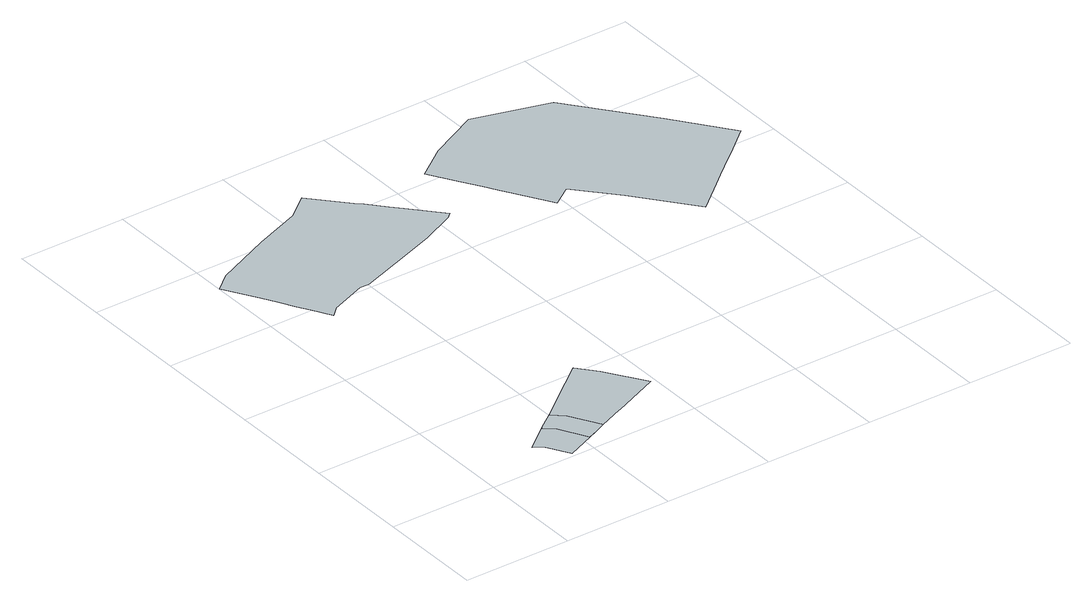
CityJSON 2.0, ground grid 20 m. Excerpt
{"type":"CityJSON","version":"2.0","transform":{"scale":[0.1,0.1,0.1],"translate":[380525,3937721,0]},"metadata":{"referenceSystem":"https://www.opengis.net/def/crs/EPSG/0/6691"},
"CityObjects":{
"object1":{"type":"GenericCityObject","attributes":{"name":"1","土砂災害警戒区域.区域区分":"2","土砂災害警戒区域.現象の種類":"1","土砂災害警戒区域.都道府県コード":"13","土砂災害警戒区域.区域番号":"111001-K043","土砂災害警戒区域.区域名":"-","土砂災害警戒区域.所在地":"大田区鵜の木1","土砂災害警戒区域.告示日":"2018-05-31","土砂災害警戒区域.特別警戒未指定フラグ":"0"},"geometry":[{"type":"MultiSurface","lod":"0","boundaries":[[[0,1,2,3,4,5,6,7]]]}]},
"object2":{"type":"GenericCityObject","attributes":{"name":"1","土砂災害警戒区域.区域区分":"1","土砂災害警戒区域.現象の種類":"1","土砂災害警戒区域.都道府県コード":"13","土砂災害警戒区域.区域番号":"111001-K043","土砂災害警戒区域.区域名":"-","土砂災害警戒区域.所在地":"大田区鵜の木1","土砂災害警戒区域.告示日":"2018-05-31","土砂災害警戒区域.特別警戒未指定フラグ":"0"},"geometry":[{"type":"MultiSurface","lod":"0","boundaries":[[[0,8,9,10,11,12,13,14,2,3,15,16,17,7]]]}]},
"object3":{"type":"GenericCityObject","attributes":{"name":"1","土砂災害警戒区域.区域区分":"1","土砂災害警戒区域.現象の種類":"1","土砂災害警戒区域.都道府県コード":"13","土砂災害警戒区域.区域番号":"111001-K040","土砂災害警戒区域.区域名":"-","土砂災害警戒区域.所在地":"大田区鵜の木1","土砂災害警戒区域.告示日":"2018-05-31","土砂災害警戒区域.特別警戒未指定フラグ":"0"},"geometry":[{"type":"MultiSurface","lod":"0","boundaries":[[[18,19,20,21,22,23,24,25,26,27,28,29,30,31,32,33,34,35,36,37,38]]]}]},
"object4":{"type":"GenericCityObject","attributes":{"name":"1","土砂災害警戒区域.区域区分":"1","土砂災害警戒区域.現象の種類":"1","土砂災害警戒区域.都道府県コード":"13","土砂災害警戒区域.区域番号":"111001-K041","土砂災害警戒区域.区域名":"-","土砂災害警戒区域.所在地":"大田区鵜の木1","土砂災害警戒区域.告示日":"2018-05-31","土砂災害警戒区域.特別警戒未指定フラグ":"0"},"geometry":[{"type":"MultiSurface","lod":"0","boundaries":[[[39,40,41,42,43,44,45,46,47,48,49,50,51,52,53,54,55,56]]]}]}
},
"vertices":[
[254,47,0],[222,103,0],[201,122,0],[171,99,0],[168,96,0],[187,81,0],[214,30,0],[232,37,0],
[300,67,0],[303,68,0],[392,106,0],[345,179,0],[316,213,0],[243,155,0],[238,151,0],[122,60,0],[137,50,0],[162,7,0],
[202,609,0],[305,646,0],[360,666,0],[423,695,0],[433,704,0],[382,759,0],[365,777,0],[338,808,0],[327,819,0],[270,882,0],[226,847,0],[139,813,0],[32,765,0],[2,740,0],[39,676,0],[52,653,0],[69,623,0],[81,602,0],[101,567,0],[118,583,0],[185,609,0],
[764,873,0],[625,913,0],[529,865,0],[471,823,0],[504,769,0],[523,737,0],[538,712,0],[547,698,0],[590,627,0],[626,652,0],[691,581,0],[774,476,0],[829,522,0],[850,540,0],[870,556,0],[902,582,0],[955,627,0],[878,730,0]
]}
